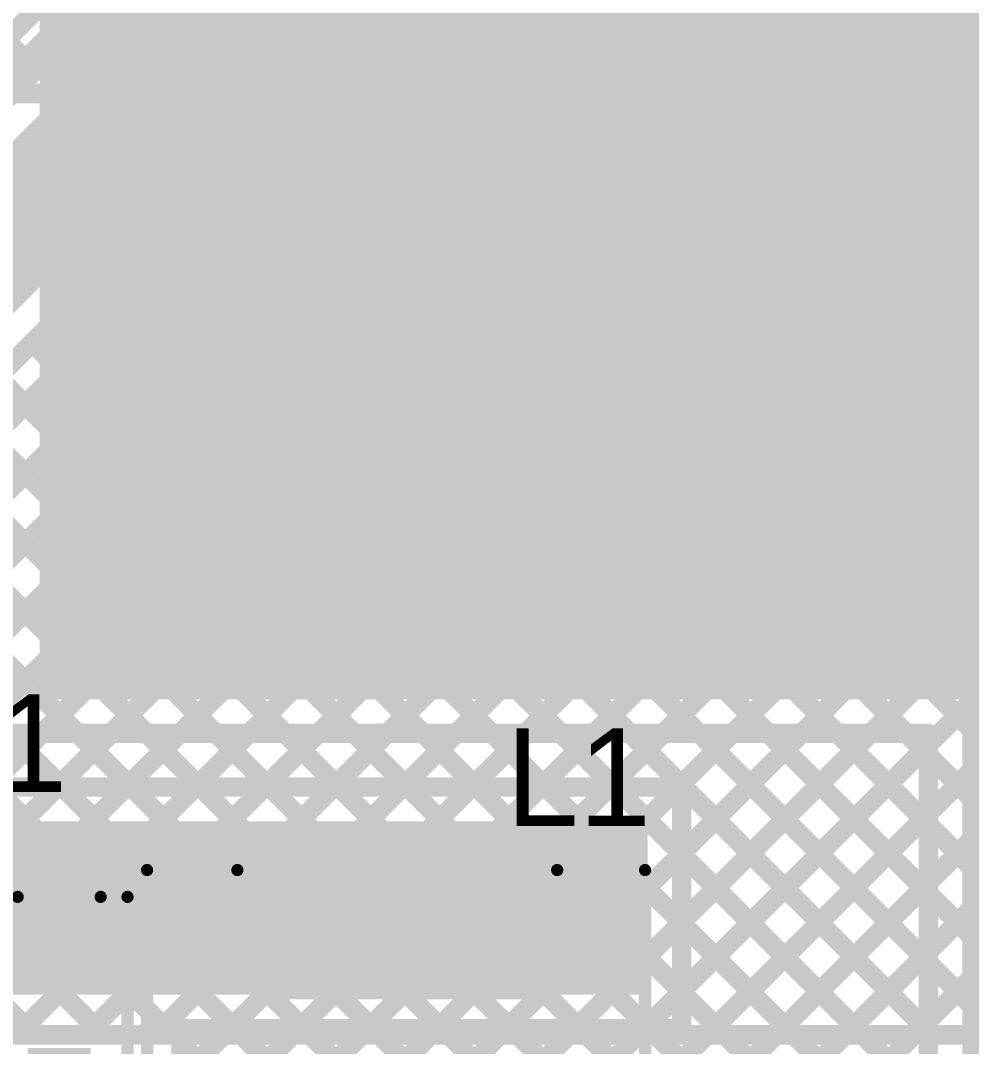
# Model space of a CAD drawing. Header units: millimetres. Extents: x 0.84 to 4.46, y 0.99 to 2.92.
# Drawn here: x 2.8972 to 3.2867, y 1.9857 to 2.406 of the extents above; entities that cross this region are included whole.
import ezdxf

# ---------------------------------------------------------------- set-up
doc = ezdxf.new("R2010")
doc.units = ezdxf.units.MM
doc.header["$MEASUREMENT"] = 0
for name, color, linetype in [('BottomLayer', 5, 'Continuous'), ('TopLayer', 1, 'Continuous'), ('TopOverlay', 2, 'Continuous'), ('TopPaste', 8, 'Continuous'), ('TopSolder', 216, 'Continuous')]:
    doc.layers.add(name, color=color, linetype=linetype)

# ---------------------------------------------------------------- blocks, each defined once
blk = doc.blocks.new('4N25_35M_11')
at = {"layer": 'TopLayer'}
for points in [[(-0.20728, 0.13002), (-0.20728, 0.06998), (-0.14744, 0.13002), (-0.14744, 0.06998)], [(0.14744, 0.13002), (0.14744, 0.06998), (0.20728, 0.13002), (0.20728, 0.06998)], [(-0.20728, 0.03002), (-0.20728, -0.03002), (-0.14744, 0.03002), (-0.14744, -0.03002)], [(0.14744, 0.03002), (0.14744, -0.03002), (0.20728, 0.03002), (0.20728, -0.03002)], [(-0.20728, -0.06998), (-0.20728, -0.13002), (-0.14744, -0.06998), (-0.14744, -0.13002)], [(0.14744, -0.06998), (0.14744, -0.13002), (0.20728, -0.06998), (0.20728, -0.13002)]]:
    blk.add_solid(points, dxfattribs=at)
at = {"layer": 'TopOverlay'}
for points, const_width in [([(-0.13936, 0.16064), (-0.12201, 0.17799)], 0.00701), ([(-0.12201, 0.17799), (0.122, 0.17799)], 0.00787), ([(0.12201, 0.17799), (0.13936, 0.16064)], 0.00701), ([(-0.13936, 0.145), (-0.13936, 0.16064)], 0.00701), ([(0.13936, 0.145), (0.13936, 0.16064)], 0.00701), ([(-0.13936, -0.16064), (-0.13936, -0.145)], 0.00701), ([(0.13936, -0.16064), (0.13936, -0.145)], 0.00701), ([(-0.13936, -0.16064), (-0.12201, -0.17799)], 0.00701), ([(0.12201, -0.17799), (0.13936, -0.16064)], 0.00701), ([(-0.12201, -0.17799), (0.122, -0.17799)], 0.00787)]:
    blk.add_lwpolyline(points, dxfattribs=dict(at, const_width=const_width))
for points, const_width in [([(-0.12398, 0.17799, 1), (-0.12004, 0.17799, 1)], 0.00394), ([(-0.12376, 0.17799, 1), (-0.12026, 0.17799, 1)], 0.0035), ([(0.12003, 0.17799, 1), (0.12397, 0.17799, 1)], 0.00394), ([(0.12026, 0.17799, 1), (0.12376, 0.17799, 1)], 0.0035), ([(-0.166, 0.155, 1), (-0.174, 0.155, 1)], 0.01969), ([(-0.17892, 0.155, 1), (-0.16908, 0.155, 1)], 0.00984), ([(-0.17092, 0.155, 1), (-0.16108, 0.155, 1)], 0.00984), ([(-0.14111, 0.16064, 1), (-0.13761, 0.16064, 1)], 0.0035), ([(-0.14111, 0.16064, 1), (-0.13761, 0.16064, 1)], 0.0035), ([(0.13761, 0.16064, 1), (0.14111, 0.16064, 1)], 0.0035), ([(0.13761, 0.16064, 1), (0.14111, 0.16064, 1)], 0.0035), ([(-0.14111, 0.145, 1), (-0.13761, 0.145, 1)], 0.0035), ([(0.13761, 0.145, 1), (0.14111, 0.145, 1)], 0.0035), ([(-0.14111, -0.145, 1), (-0.13761, -0.145, 1)], 0.0035), ([(0.13761, -0.145, 1), (0.14111, -0.145, 1)], 0.0035), ([(-0.14111, -0.16064, 1), (-0.13761, -0.16064, 1)], 0.0035), ([(-0.14111, -0.16064, 1), (-0.13761, -0.16064, 1)], 0.0035), ([(0.13761, -0.16064, 1), (0.14111, -0.16064, 1)], 0.0035), ([(0.13761, -0.16064, 1), (0.14111, -0.16064, 1)], 0.0035), ([(-0.12398, -0.17799, 1), (-0.12004, -0.17799, 1)], 0.00394), ([(-0.12376, -0.17799, 1), (-0.12026, -0.17799, 1)], 0.0035), ([(0.12003, -0.17799, 1), (0.12397, -0.17799, 1)], 0.00394), ([(0.12026, -0.17799, 1), (0.12376, -0.17799, 1)], 0.0035)]:
    blk.add_lwpolyline(points, format="xyb", close=True, dxfattribs=dict(at, const_width=const_width))
at = {"layer": 'TopPaste'}
for points in [[(-0.20728, 0.13002), (-0.20728, 0.06998), (-0.14744, 0.13002), (-0.14744, 0.06998)], [(0.14744, 0.13002), (0.14744, 0.06998), (0.20728, 0.13002), (0.20728, 0.06998)], [(-0.20728, 0.03002), (-0.20728, -0.03002), (-0.14744, 0.03002), (-0.14744, -0.03002)], [(0.14744, 0.03002), (0.14744, -0.03002), (0.20728, 0.03002), (0.20728, -0.03002)], [(-0.20728, -0.06998), (-0.20728, -0.13002), (-0.14744, -0.06998), (-0.14744, -0.13002)], [(0.14744, -0.06998), (0.14744, -0.13002), (0.20728, -0.06998), (0.20728, -0.13002)]]:
    blk.add_solid(points, dxfattribs=at)
at = {"layer": 'TopSolder'}
for points in [[(-0.21128, 0.13402), (-0.21128, 0.06598), (-0.14344, 0.13402), (-0.14344, 0.06598)], [(0.14344, 0.13402), (0.14344, 0.06598), (0.21128, 0.13402), (0.21128, 0.06598)], [(-0.21128, 0.03402), (-0.21128, -0.03402), (-0.14344, 0.03402), (-0.14344, -0.03402)], [(0.14344, 0.03402), (0.14344, -0.03402), (0.21128, 0.03402), (0.21128, -0.03402)], [(-0.21128, -0.06598), (-0.21128, -0.13402), (-0.14344, -0.06598), (-0.14344, -0.13402)], [(0.14344, -0.06598), (0.14344, -0.13402), (0.21128, -0.06598), (0.21128, -0.13402)]]:
    blk.add_solid(points, dxfattribs=at)
blk = doc.blocks.new('SPM5012T_100M_LR_19')
at = {"layer": 'TopLayer'}
for points in [[(-0.11417, -0.05512), (-0.05906, -0.05512), (-0.11417, 0.05512), (-0.05906, 0.05512)], [(0.05906, -0.05512), (0.11417, -0.05512), (0.05906, 0.05512), (0.11417, 0.05512)]]:
    blk.add_solid(points, dxfattribs=at)
at = {"layer": 'TopOverlay', "const_width": 0.005}
for points in [[(0.108, 0.102), (-0.108, 0.102)], [(-0.108, 0.066), (-0.108, 0.102)], [(0.108, 0.066), (0.108, 0.102)], [(-0.108, -0.102), (-0.108, -0.065)], [(0.108, -0.102), (0.108, -0.065)], [(0.108, -0.102), (-0.108, -0.102)]]:
    blk.add_lwpolyline(points, dxfattribs=at)
at = {"layer": 'TopOverlay'}
for points, const_width in [([(-0.10925, 0.102, 1), (-0.10675, 0.102, 1)], 0.0025), ([(-0.10925, 0.102, 1), (-0.10675, 0.102, 1)], 0.0025), ([(0.10675, 0.102, 1), (0.10925, 0.102, 1)], 0.0025), ([(0.10675, 0.102, 1), (0.10925, 0.102, 1)], 0.0025), ([(-0.10925, 0.066, 1), (-0.10675, 0.066, 1)], 0.0025), ([(0.10675, 0.066, 1), (0.10925, 0.066, 1)], 0.0025), ([(-0.10925, -0.065, 1), (-0.10675, -0.065, 1)], 0.0025), ([(-0.08617, -0.071, 1), (-0.09783, -0.071, 1)], 0.01), ([(0.10675, -0.065, 1), (0.10925, -0.065, 1)], 0.0025), ([(-0.10033, -0.071, 1), (-0.09533, -0.071, 1)], 0.005), ([(-0.08867, -0.071, 1), (-0.08367, -0.071, 1)], 0.005), ([(-0.10925, -0.102, 1), (-0.10675, -0.102, 1)], 0.0025), ([(-0.10925, -0.102, 1), (-0.10675, -0.102, 1)], 0.0025), ([(0.10675, -0.102, 1), (0.10925, -0.102, 1)], 0.0025), ([(0.10675, -0.102, 1), (0.10925, -0.102, 1)], 0.0025)]:
    blk.add_lwpolyline(points, format="xyb", close=True, dxfattribs=dict(at, const_width=const_width))
at = {"layer": 'TopPaste'}
for points in [[(-0.11417, -0.05512), (-0.05906, -0.05512), (-0.11417, 0.05512), (-0.05906, 0.05512)], [(0.05906, -0.05512), (0.11417, -0.05512), (0.05906, 0.05512), (0.11417, 0.05512)]]:
    blk.add_solid(points, dxfattribs=at)
at = {"layer": 'TopSolder'}
for points in [[(-0.11817, -0.05912), (-0.05506, -0.05912), (-0.11817, 0.05912), (-0.05506, 0.05912)], [(0.05506, -0.05912), (0.11817, -0.05912), (0.05506, 0.05912), (0.11817, 0.05912)]]:
    blk.add_solid(points, dxfattribs=at)
blk = doc.blocks.new('SDM2U20SD3_7_32')
at = {"layer": 'TopLayer'}
for points in [[(-0.02992, 0.00886), (-0.05315, 0.00886), (-0.02992, -0.00886), (-0.05315, -0.00886)], [(0.05315, 0.00886), (0.02992, 0.00886), (0.05315, -0.00886), (0.02992, -0.00886)]]:
    blk.add_solid(points, dxfattribs=at)
at = {"layer": 'TopOverlay', "const_width": 0.005}
for points in [[(-0.036, 0.017), (-0.036, 0.028)], [(0.04, 0.028), (-0.036, 0.028)], [(-0.036, -0.028), (-0.036, -0.017)], [(0.04, -0.028), (-0.036, -0.028)]]:
    blk.add_lwpolyline(points, dxfattribs=at)
at = {"layer": 'TopOverlay', "const_width": 0.0025}
for points in [[(-0.03725, 0.028, 1), (-0.03475, 0.028, 1)], [(-0.03725, 0.028, 1), (-0.03475, 0.028, 1)], [(0.03875, 0.028, 1), (0.04125, 0.028, 1)], [(-0.03725, 0.017, 1), (-0.03475, 0.017, 1)], [(-0.03725, -0.017, 1), (-0.03475, -0.017, 1)], [(-0.03725, -0.028, 1), (-0.03475, -0.028, 1)], [(-0.03725, -0.028, 1), (-0.03475, -0.028, 1)], [(0.03875, -0.028, 1), (0.04125, -0.028, 1)]]:
    blk.add_lwpolyline(points, format="xyb", close=True, dxfattribs=at)
at = {"layer": 'TopOverlay'}
for points in [[(0.04, 0.012), (0.08, 0.012), (0.04, 0.03), (0.08, 0.03)], [(0.056, -0.013), (0.08, -0.013), (0.056, 0.013), (0.08, 0.013)], [(0.04, -0.03), (0.08, -0.03), (0.04, -0.012), (0.08, -0.012)]]:
    blk.add_solid(points, dxfattribs=at)
at = {"layer": 'TopPaste'}
for points in [[(-0.02992, 0.00886), (-0.05315, 0.00886), (-0.02992, -0.00886), (-0.05315, -0.00886)], [(0.05315, 0.00886), (0.02992, 0.00886), (0.05315, -0.00886), (0.02992, -0.00886)]]:
    blk.add_solid(points, dxfattribs=at)
at = {"layer": 'TopSolder'}
for points in [[(-0.02592, 0.01286), (-0.05715, 0.01286), (-0.02592, -0.01286), (-0.05715, -0.01286)], [(0.05715, 0.01286), (0.02592, 0.01286), (0.05715, -0.01286), (0.02592, -0.01286)]]:
    blk.add_solid(points, dxfattribs=at)

msp = doc.modelspace()

# ---------------------------------------------------------------- linework, layer by layer
at = {"layer": 'BottomLayer'}
for points, const_width in [([(1.983, 1.47388), (3.23054, 2.72142)], 0.008), ([(3.03702, 1.9905), (3.65232, 2.6058)], 0.008), ([(3.0653, 1.9905), (3.68061, 2.6058)], 0.008), ([(3.09359, 1.9905), (3.70889, 2.6058)], 0.008), ([(3.12187, 1.9905), (3.73717, 2.6058)], 0.008), ([(3.15016, 1.9905), (3.76546, 2.6058)], 0.008), ([(3.17844, 1.9905), (3.79374, 2.6058)], 0.008), ([(3.20672, 1.9905), (3.82203, 2.6058)], 0.008), ([(3.23501, 1.9905), (3.85031, 2.6058)], 0.008), ([(3.26329, 1.9905), (3.8786, 2.6058)], 0.008), ([(2.22842, 1.71075), (3.08985, 2.57218)], 0.008), ([(2.256, 1.68318), (3.11743, 2.54461)], 0.05), ([(1.983, 1.48985), (3.00701, 2.51386)], 0.008), ([(2.67474, 2.04676), (3.13359, 2.50561)], 0.008), ([(2.68701, 2.03647), (3.15614, 2.50561)], 0.008), ([(2.70115, 2.02233), (3.18443, 2.50561)], 0.008), ([(2.71529, 2.00818), (3.21271, 2.50561)], 0.008), ([(2.72943, 1.99404), (3.241, 2.50561)], 0.008), ([(2.75418, 1.9905), (3.26928, 2.50561)], 0.008), ([(2.78246, 1.9905), (3.29757, 2.50561)], 0.008), ([(3.15125, 2.50561), (3.66635, 1.9905)], 0.008), ([(3.17953, 2.50561), (3.69469, 1.99045)], 0.008), ([(2.81074, 1.9905), (3.32384, 2.5036)], 0.008), ([(3.12827, 2.5003), (3.63807, 1.9905)], 0.008), ([(2.83903, 1.9905), (3.34217, 2.49364)], 0.008), ([(3.11413, 2.48615), (3.60979, 1.9905)], 0.008), ([(3.09999, 2.47201), (3.5815, 1.9905)], 0.008), ([(3.08585, 2.45787), (3.55322, 1.9905)], 0.008), ([(3.07171, 2.44373), (3.52493, 1.9905)], 0.008), ([(2.86731, 1.9905), (3.31439, 2.43758)], 0.008), ([(3.05756, 2.42958), (3.49665, 1.9905)], 0.008), ([(3.04342, 2.41544), (3.46836, 1.9905)], 0.008), ([(2.9053, 2.41215), (2.91756, 2.39989)], 0.008), ([(3.02928, 2.4013), (3.44008, 1.9905)], 0.008), ([(2.89116, 2.398), (2.90342, 2.38575)], 0.008), ([(2.8956, 1.9905), (3.30507, 2.39997)], 0.008), ([(3.01514, 2.38716), (3.4118, 1.9905)], 0.008), ([(2.92388, 1.9905), (3.31242, 2.37904)], 0.008), ([(3.001, 2.37302), (3.38352, 1.9905)], 0.008), ([(2.95217, 1.9905), (3.32587, 2.3642)], 0.008), ([(2.98685, 2.35888), (3.35523, 1.9905)], 0.008), ([(2.98045, 1.9905), (3.345, 2.35505)], 0.008), ([(3.00873, 1.9905), (3.37419, 2.35596)], 0.008), ([(2.97271, 2.34473), (3.32695, 1.9905)], 0.008), ([(2.95857, 2.33059), (3.29866, 1.9905)], 0.008), ([(2.94443, 2.31645), (3.27038, 1.9905)], 0.008), ([(2.93029, 2.30231), (3.24209, 1.9905)], 0.008), ([(2.91614, 2.28816), (3.21381, 1.9905)], 0.008), ([(2.902, 2.27402), (3.18552, 1.9905)], 0.008), ([(2.88786, 2.25988), (3.15724, 1.9905)], 0.008), ([(2.87372, 2.24574), (3.12896, 1.9905)], 0.008), ([(2.85958, 2.2316), (3.10067, 1.9905)], 0.008), ([(2.84543, 2.21745), (3.07239, 1.9905)], 0.008), ([(2.83129, 2.20331), (3.0441, 1.9905)], 0.008), ([(2.81715, 2.18917), (3.01582, 1.9905)], 0.008), ([(2.80301, 2.17503), (2.98753, 1.9905)], 0.008), ([(2.78886, 2.16089), (2.95925, 1.9905)], 0.008), ([(2.77472, 2.14674), (2.93097, 1.9905)], 0.008), ([(2.76058, 2.1326), (2.90268, 1.9905)], 0.008), ([(2.73298, 1.9905), (2.905, 1.9905)], 0.008), ([(2.905, 1.9905), (3.691, 1.9905)], 0.008)]:
    msp.add_lwpolyline(points, dxfattribs=dict(at, const_width=const_width))
at = {"layer": 'BottomLayer', "const_width": 0.004}
for points in [[(3.02728, 2.4013, 1), (3.03128, 2.4013, 1)], [(2.91556, 2.39989, 1), (2.91956, 2.39989, 1)], [(2.90142, 2.38575, 1), (2.90542, 2.38575, 1)], [(3.01314, 2.38716, 1), (3.01714, 2.38716, 1)], [(2.999, 2.37302, 1), (3.003, 2.37302, 1)], [(2.98486, 2.35888, 1), (2.98886, 2.35888, 1)], [(2.97071, 2.34473, 1), (2.97471, 2.34473, 1)], [(2.95657, 2.33059, 1), (2.96057, 2.33059, 1)], [(2.94243, 2.31645, 1), (2.94643, 2.31645, 1)], [(2.92829, 2.30231, 1), (2.93229, 2.30231, 1)], [(2.91414, 2.28816, 1), (2.91814, 2.28816, 1)], [(2.9, 2.27402, 1), (2.904, 2.27402, 1)], [(2.8936, 1.9905, 1), (2.8976, 1.9905, 1)], [(2.90068, 1.9905, 1), (2.90468, 1.9905, 1)], [(2.903, 1.9905, 1), (2.907, 1.9905, 1)], [(2.903, 1.9905, 1), (2.907, 1.9905, 1)], [(2.92188, 1.9905, 1), (2.92588, 1.9905, 1)], [(2.92897, 1.9905, 1), (2.93297, 1.9905, 1)], [(2.95017, 1.9905, 1), (2.95417, 1.9905, 1)], [(2.95725, 1.9905, 1), (2.96125, 1.9905, 1)], [(2.97845, 1.9905, 1), (2.98245, 1.9905, 1)], [(2.98553, 1.9905, 1), (2.98953, 1.9905, 1)], [(3.00673, 1.9905, 1), (3.01073, 1.9905, 1)], [(3.01382, 1.9905, 1), (3.01782, 1.9905, 1)], [(3.03502, 1.9905, 1), (3.03902, 1.9905, 1)], [(3.0421, 1.9905, 1), (3.0461, 1.9905, 1)], [(3.0633, 1.9905, 1), (3.0673, 1.9905, 1)], [(3.07039, 1.9905, 1), (3.07439, 1.9905, 1)], [(3.09159, 1.9905, 1), (3.09559, 1.9905, 1)], [(3.09867, 1.9905, 1), (3.10267, 1.9905, 1)], [(3.11987, 1.9905, 1), (3.12387, 1.9905, 1)], [(3.12696, 1.9905, 1), (3.13096, 1.9905, 1)], [(3.14816, 1.9905, 1), (3.15216, 1.9905, 1)], [(3.15524, 1.9905, 1), (3.15924, 1.9905, 1)], [(3.17644, 1.9905, 1), (3.18044, 1.9905, 1)], [(3.18352, 1.9905, 1), (3.18752, 1.9905, 1)], [(3.20472, 1.9905, 1), (3.20872, 1.9905, 1)], [(3.21181, 1.9905, 1), (3.21581, 1.9905, 1)], [(3.23301, 1.9905, 1), (3.23701, 1.9905, 1)], [(3.24009, 1.9905, 1), (3.24409, 1.9905, 1)], [(3.26129, 1.9905, 1), (3.26529, 1.9905, 1)], [(3.26838, 1.9905, 1), (3.27238, 1.9905, 1)]]:
    msp.add_lwpolyline(points, format="xyb", close=True, dxfattribs=at)
at = {"layer": 'TopLayer', "const_width": 0.008}
for points in [[(2.88396, 2.092), (2.90596, 2.114)], [(2.891, 2.114), (3.269, 2.114)], [(2.89232, 2.114), (2.91432, 2.092)], [(2.91224, 2.092), (2.93424, 2.114)], [(2.9206, 2.114), (2.9426, 2.092)], [(2.94053, 2.092), (2.96253, 2.114)], [(2.94889, 2.114), (2.97089, 2.092)], [(2.96881, 2.092), (2.99081, 2.114)], [(2.97717, 2.114), (2.99917, 2.092)], [(2.9971, 2.092), (3.0191, 2.114)], [(3.00546, 2.114), (3.02746, 2.092)], [(3.02538, 2.092), (3.04738, 2.114)], [(3.03374, 2.114), (3.05574, 2.092)], [(3.05367, 2.092), (3.07567, 2.114)], [(3.06202, 2.114), (3.08402, 2.092)], [(3.08195, 2.092), (3.10395, 2.114)], [(3.09031, 2.114), (3.11231, 2.092)], [(3.11023, 2.092), (3.13223, 2.114)], [(3.11859, 2.114), (3.14059, 2.092)], [(3.13852, 2.092), (3.16052, 2.114)], [(3.14688, 2.114), (3.269, 1.99188)], [(3.1668, 2.092), (3.1888, 2.114)], [(3.168, 2.06491), (3.21709, 2.114)], [(3.168, 2.03663), (3.24537, 2.114)], [(3.17516, 2.114), (3.269, 2.02016)], [(3.20345, 2.114), (3.269, 2.04845)], [(3.23173, 2.114), (3.269, 2.07673)], [(3.26002, 2.114), (3.269, 2.10501)], [(3.269, 1.746), (3.269, 2.114)], [(3.168, 2.00834), (3.269, 2.10934)], [(2.87787, 2.092), (3.168, 2.092)], [(3.168, 1.993), (3.168, 2.092)], [(3.09289, 1.90494), (3.269, 2.08106)], [(3.168, 2.06459), (3.269, 1.96359)], [(3.12012, 1.90389), (3.269, 2.05278)], [(3.168, 2.03631), (3.269, 1.93531)], [(3.14751, 1.903), (3.269, 2.02449)], [(3.168, 2.00802), (3.269, 1.90702)], [(2.9489, 1.90239), (3.03952, 1.993)], [(2.963, 1.993), (3.168, 1.993)], [(2.963, 1.97305), (2.98295, 1.993)], [(2.963, 1.94477), (3.01123, 1.993)], [(2.963, 1.928), (2.963, 1.993)], [(2.97719, 1.90239), (3.0678, 1.993)], [(2.98503, 1.993), (3.07309, 1.90494)], [(3.00803, 1.90494), (3.09609, 1.993)], [(3.01332, 1.993), (3.10137, 1.90494)], [(3.03632, 1.90494), (3.12437, 1.993)], [(3.0416, 1.993), (3.1316, 1.903)], [(3.0646, 1.90494), (3.15266, 1.993)], [(3.06989, 1.993), (3.15989, 1.903)], [(3.09817, 1.993), (3.19009, 1.90108)], [(3.12646, 1.993), (3.269, 1.85046)], [(3.15474, 1.993), (3.269, 1.87874)], [(3.17579, 1.903), (3.269, 1.99621)], [(2.963, 1.98675), (3.04481, 1.90494)]]:
    msp.add_lwpolyline(points, dxfattribs=at)
at = {"layer": 'TopLayer', "const_width": 0.004}
for points in [[(2.90396, 2.114, 1), (2.90796, 2.114, 1)], [(2.9186, 2.114, 1), (2.9226, 2.114, 1)], [(2.93224, 2.114, 1), (2.93624, 2.114, 1)], [(2.94689, 2.114, 1), (2.95089, 2.114, 1)], [(2.96053, 2.114, 1), (2.96453, 2.114, 1)], [(2.97517, 2.114, 1), (2.97917, 2.114, 1)], [(2.98881, 2.114, 1), (2.99281, 2.114, 1)], [(3.00346, 2.114, 1), (3.00746, 2.114, 1)], [(3.0171, 2.114, 1), (3.0211, 2.114, 1)], [(3.03174, 2.114, 1), (3.03574, 2.114, 1)], [(3.04538, 2.114, 1), (3.04938, 2.114, 1)], [(3.06002, 2.114, 1), (3.06402, 2.114, 1)], [(3.07367, 2.114, 1), (3.07767, 2.114, 1)], [(3.08831, 2.114, 1), (3.09231, 2.114, 1)], [(3.10195, 2.114, 1), (3.10595, 2.114, 1)], [(3.11659, 2.114, 1), (3.12059, 2.114, 1)], [(3.13023, 2.114, 1), (3.13423, 2.114, 1)], [(3.14488, 2.114, 1), (3.14888, 2.114, 1)], [(3.15852, 2.114, 1), (3.16252, 2.114, 1)], [(3.17316, 2.114, 1), (3.17716, 2.114, 1)], [(3.1868, 2.114, 1), (3.1908, 2.114, 1)], [(3.20145, 2.114, 1), (3.20545, 2.114, 1)], [(3.21509, 2.114, 1), (3.21909, 2.114, 1)], [(3.22973, 2.114, 1), (3.23373, 2.114, 1)], [(3.24337, 2.114, 1), (3.24737, 2.114, 1)], [(3.25801, 2.114, 1), (3.26201, 2.114, 1)], [(3.267, 2.114, 1), (3.271, 2.114, 1)], [(3.267, 2.114, 1), (3.271, 2.114, 1)], [(3.267, 2.10934, 1), (3.271, 2.10934, 1)], [(3.267, 2.10501, 1), (3.271, 2.10501, 1)], [(2.91024, 2.092, 1), (2.91424, 2.092, 1)], [(2.91232, 2.092, 1), (2.91632, 2.092, 1)], [(2.93853, 2.092, 1), (2.94253, 2.092, 1)], [(2.9406, 2.092, 1), (2.9446, 2.092, 1)], [(2.96681, 2.092, 1), (2.97081, 2.092, 1)], [(2.96889, 2.092, 1), (2.97289, 2.092, 1)], [(2.9951, 2.092, 1), (2.9991, 2.092, 1)], [(2.99717, 2.092, 1), (3.00117, 2.092, 1)], [(3.02338, 2.092, 1), (3.02738, 2.092, 1)], [(3.02546, 2.092, 1), (3.02946, 2.092, 1)], [(3.05167, 2.092, 1), (3.05567, 2.092, 1)], [(3.05374, 2.092, 1), (3.05774, 2.092, 1)], [(3.07995, 2.092, 1), (3.08395, 2.092, 1)], [(3.08202, 2.092, 1), (3.08602, 2.092, 1)], [(3.10823, 2.092, 1), (3.11223, 2.092, 1)], [(3.11031, 2.092, 1), (3.11431, 2.092, 1)], [(3.13652, 2.092, 1), (3.14052, 2.092, 1)], [(3.13859, 2.092, 1), (3.14259, 2.092, 1)], [(3.1648, 2.092, 1), (3.1688, 2.092, 1)], [(3.166, 2.092, 1), (3.17, 2.092, 1)], [(3.166, 2.092, 1), (3.17, 2.092, 1)], [(3.267, 2.08106, 1), (3.271, 2.08106, 1)], [(3.267, 2.07673, 1), (3.271, 2.07673, 1)], [(3.166, 2.06491, 1), (3.17, 2.06491, 1)], [(3.166, 2.06459, 1), (3.17, 2.06459, 1)], [(3.267, 2.05278, 1), (3.271, 2.05278, 1)], [(3.267, 2.04845, 1), (3.271, 2.04845, 1)], [(3.166, 2.03663, 1), (3.17, 2.03663, 1)], [(3.166, 2.03631, 1), (3.17, 2.03631, 1)], [(3.267, 2.02449, 1), (3.271, 2.02449, 1)], [(3.267, 2.02016, 1), (3.271, 2.02016, 1)], [(3.166, 2.00834, 1), (3.17, 2.00834, 1)], [(3.166, 2.00802, 1), (3.17, 2.00802, 1)], [(2.961, 1.993, 1), (2.965, 1.993, 1)], [(2.961, 1.993, 1), (2.965, 1.993, 1)], [(2.98095, 1.993, 1), (2.98495, 1.993, 1)], [(2.98303, 1.993, 1), (2.98703, 1.993, 1)], [(3.00923, 1.993, 1), (3.01323, 1.993, 1)], [(3.01132, 1.993, 1), (3.01532, 1.993, 1)], [(3.03752, 1.993, 1), (3.04152, 1.993, 1)], [(3.0396, 1.993, 1), (3.0436, 1.993, 1)], [(3.0658, 1.993, 1), (3.0698, 1.993, 1)], [(3.06789, 1.993, 1), (3.07189, 1.993, 1)], [(3.09409, 1.993, 1), (3.09809, 1.993, 1)], [(3.09617, 1.993, 1), (3.10017, 1.993, 1)], [(3.12237, 1.993, 1), (3.12637, 1.993, 1)], [(3.12446, 1.993, 1), (3.12846, 1.993, 1)], [(3.15066, 1.993, 1), (3.15466, 1.993, 1)], [(3.15274, 1.993, 1), (3.15674, 1.993, 1)], [(3.166, 1.993, 1), (3.17, 1.993, 1)], [(3.166, 1.993, 1), (3.17, 1.993, 1)], [(3.267, 1.99621, 1), (3.271, 1.99621, 1)], [(3.267, 1.99188, 1), (3.271, 1.99188, 1)], [(2.961, 1.98675, 1), (2.965, 1.98675, 1)]]:
    msp.add_lwpolyline(points, format="xyb", close=True, dxfattribs=at)
at = {"layer": 'TopLayer'}
for points in [[(2.905, 2.128), (3.376, 2.128), (2.905, 2.484), (3.376, 2.484)], [(3.283, 1.76), (3.5, 1.76), (3.283, 2.484), (3.5, 2.484)], [(2.837, 2.007), (3.154, 2.007), (2.837, 2.078), (3.154, 2.078)]]:
    msp.add_solid(points, dxfattribs=at)

# ---------------------------------------------------------------- block references
for name, p, rotation in [('4N25_35M_11', (2.95864, 2.554), 360), ('SDM2U20SD3_7_32', (2.913, 2.011), 270), ('SPM5012T_100M_LR_19', (3.051, 1.95), 270)]:
    msp.add_blockref(name, p, dxfattribs=dict(rotation=rotation))

# ---------------------------------------------------------------- texts
at = {"layer": 'TopOverlay'}
for s, p in [('U1', (2.848, 2.09)), ('L1', (3.096, 2.076))]:
    msp.add_text(s, height=0.04, dxfattribs=at).set_placement(p)

doc.saveas('drawing.dxf')
